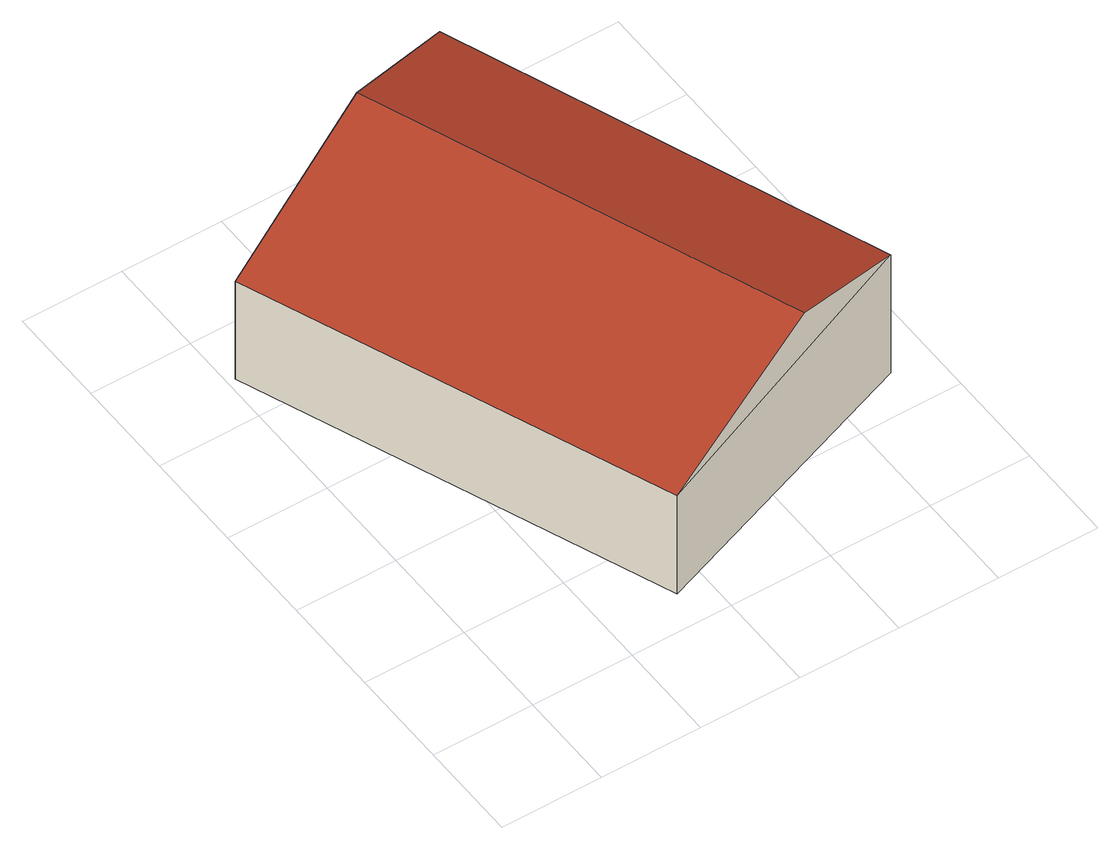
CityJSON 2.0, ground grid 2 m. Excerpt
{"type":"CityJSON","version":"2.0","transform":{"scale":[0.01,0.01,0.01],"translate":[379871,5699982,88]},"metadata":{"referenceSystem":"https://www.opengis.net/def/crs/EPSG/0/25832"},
"CityObjects":{
"building1":{"type":"Building","attributes":{"Gemeindeschluessel":"05911000","Geometrietyp2DReferenz":"3000","function":"31001_1313","roofType":"3100","measuredHeight":3.61,"storeysAboveGround":1},"geometry":[{"type":"Solid","lod":"2","boundaries":[[[[0,1,2,3]],[[4,5,1,0]],[[6,7,5,4]],[[3,2,7,6]],[[0,8,4]],[[6,9,3]],[[3,9,8,0]],[[4,8,9,6]],[[1,5,7,2]]]],"semantics":{"surfaces":[{"type":"WallSurface"},{"type":"RoofSurface"},{"type":"GroundSurface"}],"values":[[0,0,0,0,0,0,1,1,2]]}}]}
},
"vertices":[
[919,286,343],[919,286,58],[593,1131,58],[593,1131,341],[341,72,295],[341,72,58],[16,892,293],[16,892,58],[685,199,419],[359,1034,419]
]}
